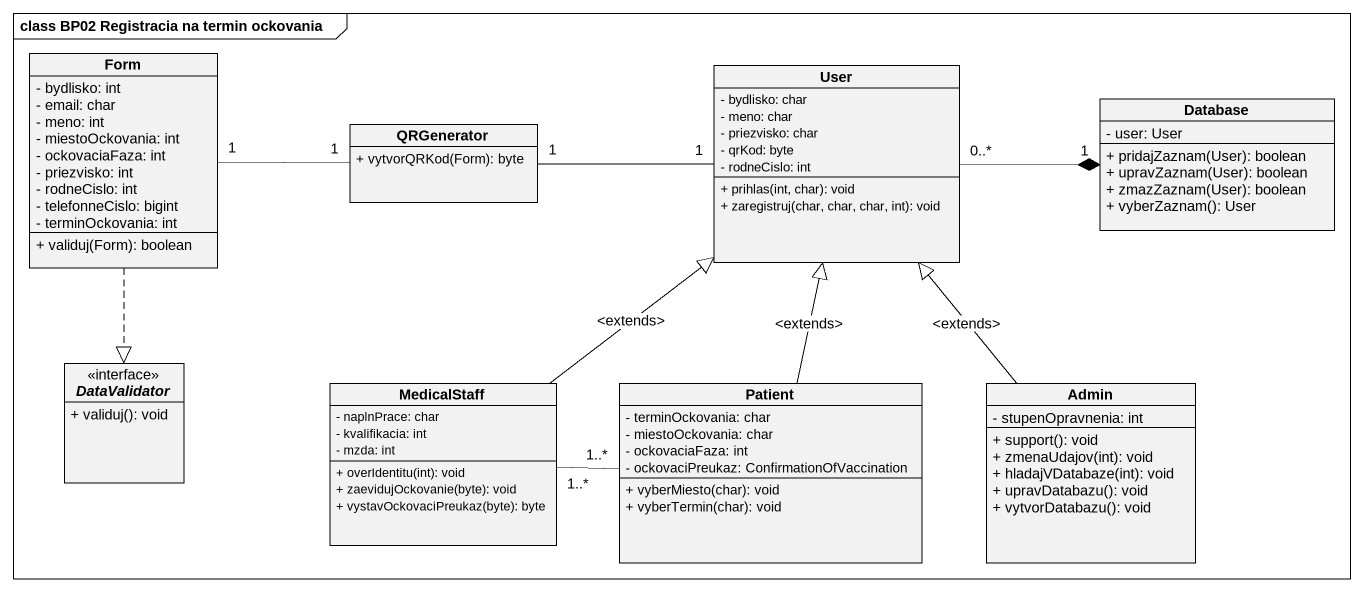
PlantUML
@startuml
mainframe class BP02 Registracia na termin ockovania
hide circle
hide empty members
skinparam classAttributeIconSize 0
class Form {
  - bydlisko: int
  - email: char
  - meno: int
  - miestoOckovania: int
  - ockovaciaFaza: int
  - priezvisko: int
  - rodneCislo: int
  - telefonneCislo: bigint
  - terminOckovania: int
  + validuj(Form): boolean
}
class User {
  - bydlisko: char
  - meno: char
  - priezvisko: char
  - qrKod: byte
  - rodneCislo: int
  + prihlas(int, char): void
  + zaregistruj(char, char, char, int): void
}
class "Database" as Database_ {
  - user: User
  + pridajZaznam(User): boolean
  + upravZaznam(User): boolean
  + zmazZaznam(User): boolean
  + vyberZaznam(): User
}
class QRGenerator {
  + vytvorQRKod(Form): byte
}
interface DataValidator {
  + validuj(): void
}
class MedicalStaff {
  - naplnPrace: char
  - kvalifikacia: int
  - mzda: int
  + overIdentitu(int): void
  + zaevidujOckovanie(byte): void
  + vystavOckovaciPreukaz(byte): byte
}
class Patient {
  - terminOckovania: char
  - miestoOckovania: char
  - ockovaciaFaza: int
  - ockovaciPreukaz: ConfirmationOfVaccination
  + vyberMiesto(char): void
  + vyberTermin(char): void
}
class Admin {
  - stupenOpravnenia: int
  + support(): void
  + zmenaUdajov(int): void
  + hladajVDatabaze(int): void
  + upravDatabazu(): void
  + vytvorDatabazu(): void
}
Form "1" -right- "1" QRGenerator
Form ..|> DataValidator
User "0..*" -right-* "1" Database_
QRGenerator "1" -right- "1" User
MedicalStaff -up-|> User : <extends>
Patient -up-|> User : <extends>
Patient "1..*" -left- "1..*" MedicalStaff
Admin -up-|> User : <extends>
@enduml
